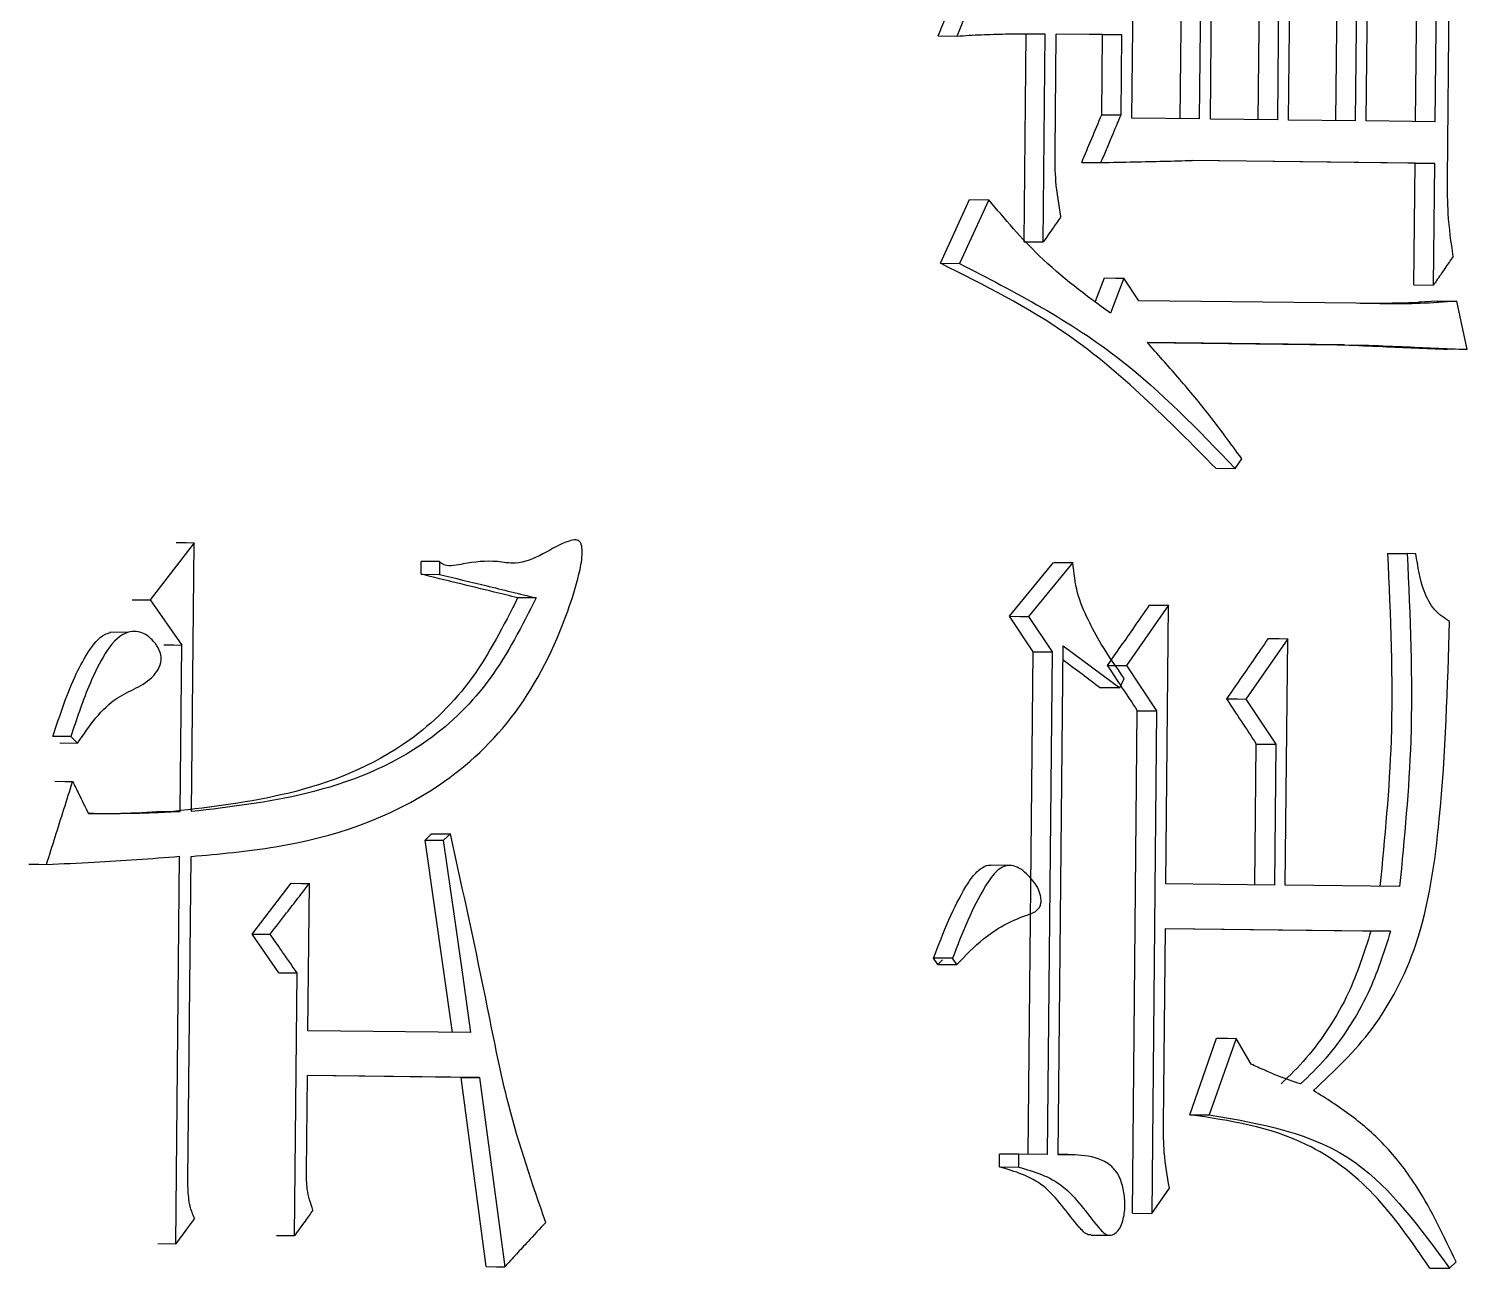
# Model space of a CAD drawing. Header units: millimetres. Extents: x 2454 to 4226, y 715 to 1968.
# Drawn here: x 3248.233 to 3252.607, y 895.14 to 898.909 of the extents above; entities that cross this region are included whole.
import ezdxf

# ---------------------------------------------------------------- set-up
doc = ezdxf.new("R2010")
doc.units = ezdxf.units.MM

msp = doc.modelspace()

# ---------------------------------------------------------------- linework, layer by layer
at = {"color": 7, "linetype": 'Continuous', "lineweight": 25}
for p, q in [((3252.5467, 898.4508), (3252.561, 899.8916)), ((3251.5875, 898.6373), (3251.5948, 899.3772)), ((3251.734, 898.6354), (3251.7413, 899.3752)), ((3251.7929, 898.6349), (3251.8003, 899.3748)), ((3251.826, 898.6345), (3251.8333, 899.3744)), ((3251.9713, 898.6326), (3251.9786, 899.3724)), ((3252.0306, 898.6321), (3252.0379, 899.372)), ((3252.0635, 898.6317), (3252.0708, 899.3716)), ((3252.2076, 898.6298), (3252.2149, 899.3696)), ((3252.2672, 898.6293), (3252.2745, 899.3692)), ((3252.3, 898.6289), (3252.3073, 899.3688)), ((3252.4494, 898.6269), (3252.4567, 899.3668)), ((3252.5093, 898.6265), (3252.5166, 899.3663)), ((3250.9984, 898.8874), (3251.0563, 898.887)), ((3251.2593, 898.2612), (3251.2655, 898.894)), ((3251.3176, 898.2608), (3251.3238, 898.8936)), ((3251.3536, 898.533), (3251.3572, 898.8932)), ((3251.5568, 898.8908), (3251.3572, 898.8932)), ((3251.4982, 898.8913), (3251.3572, 898.8929)), ((3251.4958, 898.6479), (3251.4982, 898.8913)), ((3251.4982, 898.8913), (3251.5568, 898.8908)), ((3251.5544, 898.6475), (3251.5568, 898.8908)), ((3251.4958, 898.6479), (3251.5544, 898.6475)), ((3251.7929, 898.6349), (3251.5875, 898.6373)), ((3252.0306, 898.6321), (3251.826, 898.6345)), ((3252.2672, 898.6293), (3252.0635, 898.6317)), ((3252.5093, 898.6265), (3252.3, 898.6289)), ((3252.4481, 898.5004), (3251.7644, 898.5084)), ((3252.5081, 898.4999), (3251.7718, 898.5086)), ((3252.4445, 898.1304), (3252.4481, 898.5004)), ((3252.4481, 898.5004), (3252.5081, 898.4999)), ((3252.5044, 898.13), (3252.5081, 898.4999)), ((3251.0049, 898.1961), (3251.0937, 898.3897)), ((3251.1518, 898.3893), (3251.0629, 898.1956)), ((3251.0937, 898.3897), (3251.1518, 898.3893)), ((3251.2593, 898.2612), (3251.3176, 898.2608)), ((3251.0049, 898.196), (3251.0629, 898.1956)), ((3251.4769, 898.0804), (3251.5041, 898.1513)), ((3251.5627, 898.1508), (3251.5218, 898.0442)), ((3251.6085, 898.0821), (3251.5627, 898.1508)), ((3252.4445, 898.1304), (3252.5044, 898.13)), ((3252.2682, 898.0744), (3251.6085, 898.0821)), ((3252.5157, 898.0809), (3252.4607, 898.0777)), ((3252.6068, 897.934), (3252.5757, 898.0805)), ((3251.6338, 897.9553), (3252.2932, 897.9475)), ((3252.2336, 897.9479), (3251.634, 897.955)), ((3252.2336, 897.9479), (3252.2932, 897.9475)), ((3252.6068, 897.934), (3252.5468, 897.9345)), ((3251.9013, 897.5724), (3251.9214, 897.6014)), ((3251.8422, 897.5728), (3251.9013, 897.5724)), ((3248.7362, 897.3465), (3248.6023, 897.1728)), ((3248.7281, 896.5287), (3248.7362, 897.3465)), ((3252.3645, 897.3135), (3252.4243, 897.3131)), ((3252.4506, 897.3128), (3252.4244, 897.3131)), ((3249.426, 897.2506), (3249.4264, 897.2895)), ((3249.426, 897.2506), (3249.4818, 897.2502)), ((3249.4822, 897.2891), (3249.4818, 897.2502)), ((3251.2147, 897.1226), (3251.3494, 897.2865)), ((3251.4079, 897.2861), (3251.2729, 897.1222)), ((3251.3495, 897.2866), (3251.4079, 897.2862)), ((3248.6023, 897.1728), (3248.6984, 897.0353)), ((3251.2869, 897.0147), (3251.2147, 897.1226)), ((3251.2729, 897.1222), (3251.3452, 897.0142)), ((3251.6988, 897.1561), (3251.571, 896.9726)), ((3251.6904, 896.3092), (3251.6988, 897.1561)), ((3248.5342, 897.0736), (3248.4798, 897.0739)), ((3248.6934, 896.5291), (3248.6984, 897.0353)), ((3251.3634, 895.4854), (3251.3787, 897.0333)), ((3251.3787, 897.0333), (3251.5504, 896.9047)), ((3252.061, 897.0545), (3251.934, 896.871)), ((3252.0536, 896.3049), (3252.061, 897.0545)), ((3251.2717, 895.4865), (3251.2869, 897.0147)), ((3251.3452, 897.0142), (3251.3301, 895.4858)), ((3251.571, 896.9726), (3251.6625, 896.8353)), ((3251.5504, 896.9047), (3251.564, 896.9338)), ((3251.934, 896.871), (3252.0249, 896.7336)), ((3251.5886, 895.3073), (3251.6037, 896.8357)), ((3251.6625, 896.8353), (3251.6474, 895.3069)), ((3248.3276, 896.7376), (3248.3817, 896.7372)), ((3251.9614, 896.3057), (3251.9656, 896.7341)), ((3252.0249, 896.7336), (3252.0207, 896.3053)), ((3248.6387, 896.5295), (3248.6934, 896.5291)), ((3249.5152, 896.4612), (3249.4944, 896.4419)), ((3249.5219, 895.8572), (3249.4386, 896.4423)), ((3248.6803, 895.2149), (3248.692, 896.3928)), ((3248.717, 895.4092), (3248.7268, 896.3924)), ((3251.2162, 896.3651), (3251.1573, 896.3655)), ((3248.9122, 896.1564), (3249.0312, 896.3108)), ((3249.082, 895.8626), (3249.0864, 896.3104)), ((3252.0207, 896.3053), (3251.6904, 896.3092)), ((3252.4013, 896.3008), (3252.0536, 896.3049)), ((3248.9122, 896.1564), (3248.9673, 896.156)), ((3248.994, 896.0386), (3248.9122, 896.1564)), ((3251.6832, 895.579), (3251.6891, 896.1729)), ((3251.6891, 896.1729), (3252.3738, 896.1648)), ((3252.314, 896.1653), (3251.6891, 896.1726)), ((3251.0419, 896.0831), (3250.984, 896.0836)), ((3250.9972, 896.0639), (3250.984, 896.0835)), ((3251.0112, 896.0778), (3250.9972, 896.0639)), ((3251.0551, 896.0635), (3251.0419, 896.0831)), ((3249.0413, 895.2399), (3249.0492, 896.0382)), ((3249.5778, 895.8568), (3249.082, 895.8626)), ((3251.7634, 895.6071), (3251.8448, 895.8398)), ((3251.904, 895.8393), (3251.8224, 895.6066)), ((3251.9494, 895.7609), (3251.904, 895.8393)), ((3249.0778, 895.4342), (3249.0807, 895.7263)), ((3249.6039, 895.7202), (3249.0807, 895.7263)), ((3249.548, 895.7206), (3249.0807, 895.726)), ((3249.548, 895.7206), (3249.6039, 895.7202)), ((3249.6244, 895.1453), (3249.548, 895.7206)), ((3249.6039, 895.7202), (3249.6805, 895.1449)), ((3251.7634, 895.607), (3251.8224, 895.6066)), ((3251.1847, 895.4484), (3251.1851, 895.4873)), ((3251.2433, 895.4869), (3251.1851, 895.4873)), ((3251.243, 895.4479), (3251.2433, 895.4869)), ((3251.3301, 895.4858), (3251.2433, 895.4869)), ((3251.3927, 895.4862), (3251.3634, 895.4864)), ((3251.1847, 895.4484), (3251.243, 895.4479)), ((3251.6474, 895.3069), (3251.7011, 895.3841)), ((3251.5886, 895.3073), (3251.6474, 895.3069)), ((3248.9861, 895.2403), (3249.0413, 895.2399)), ((3251.4625, 895.2413), (3251.5218, 895.2408)), ((3248.6257, 895.2153), (3248.6803, 895.2149)), ((3252.5531, 895.1404), (3252.5728, 895.1596)), ((3252.493, 895.1408), (3252.553, 895.1404))]:
    msp.add_line(p, q, dxfattribs=at)
at = {"color": 7, "linetype": 'Continuous', "lineweight": 25, "flags": 128}
for points in [[(3251.4346, 898.5026), (3251.4674, 898.5023), (3251.4931, 898.5021)], [(3251.5041, 898.1513), (3251.5369, 898.151), (3251.5627, 898.1508)], [(3252.5157, 898.0809), (3252.5493, 898.0807), (3252.5757, 898.0805)], [(3248.6816, 897.3468), (3248.7122, 897.3466), (3248.7362, 897.3465)], [(3249.4822, 897.2891), (3249.4339, 897.2895), (3249.4264, 897.2895)], [(3248.5478, 897.1731), (3248.5783, 897.1729), (3248.6023, 897.1728)], [(3249.7759, 897.1786), (3249.7614, 897.1787), (3249.747, 897.1788), (3249.7197, 897.179)], [(3251.2147, 897.1226), (3251.2473, 897.1224), (3251.2729, 897.1222)], [(3251.64, 897.1566), (3251.6729, 897.1563), (3251.6988, 897.1561)], [(3248.6438, 897.0357), (3248.6743, 897.0355), (3248.6984, 897.0353)], [(3252.0017, 897.0549), (3252.0349, 897.0547), (3252.061, 897.0545)], [(3251.2869, 897.0147), (3251.3195, 897.0144), (3251.3452, 897.0142)], [(3251.5123, 896.9731), (3251.5452, 896.9728), (3251.571, 896.9726)], [(3251.5504, 896.9047), (3251.5176, 896.905), (3251.4918, 896.9052)], [(3251.8748, 896.8714), (3251.908, 896.8712), (3251.934, 896.871)], [(3251.6037, 896.8357), (3251.6366, 896.8355), (3251.6625, 896.8353)], [(3248.361, 896.7569), (3248.3413, 896.757), (3248.324, 896.7571), (3248.3069, 896.7573)], [(3248.3817, 896.7372), (3248.3765, 896.7421), (3248.3688, 896.7495), (3248.361, 896.7569)], [(3251.9656, 896.7341), (3251.9988, 896.7338), (3252.0249, 896.7336)], [(3248.3125, 896.6209), (3248.3428, 896.6207), (3248.3666, 896.6205)], [(3249.4594, 896.4616), (3249.4541, 896.4567), (3249.4488, 896.4518), (3249.4386, 896.4423)], [(3249.4594, 896.4616), (3249.4797, 896.4614), (3249.4974, 896.4613), (3249.5152, 896.4612)], [(3249.4386, 896.4423), (3249.4698, 896.4421), (3249.4944, 896.4419)], [(3249.5778, 895.8568), (3249.5526, 896.0338), (3249.5274, 896.2108), (3249.4944, 896.4419)], [(3248.2332, 896.3687), (3248.2634, 896.3685), (3248.2872, 896.3683)], [(3249.0312, 896.3108), (3249.0622, 896.3105), (3249.0864, 896.3104)], [(3252.3738, 896.1648), (3252.3548, 896.1649), (3252.3344, 896.1651), (3252.314, 896.1653)], [(3248.994, 896.0386), (3249.0249, 896.0384), (3249.0492, 896.0382)], [(3250.9972, 896.0639), (3251.0174, 896.0638), (3251.0363, 896.0636), (3251.0551, 896.0635)], [(3251.8448, 895.8398), (3251.878, 895.8395), (3251.904, 895.8393)], [(3249.6244, 895.1453), (3249.6558, 895.145), (3249.6805, 895.1449)]]:
    msp.add_lwpolyline(points, dxfattribs=at)
at = {"color": 7, "linetype": 'Continuous', "lineweight": 25}
for points, knots in [([(3250.9984, 898.8874), (3251.0133, 898.9246), (3251.043, 898.9989), (3251.0727, 899.0731), (3251.0875, 899.1103)], [0, 0, 0, 0, 0.5000005, 1, 1, 1, 1]), ([(3251.0563, 898.887), (3251.067, 898.9136), (3251.0872, 898.9641), (3251.117, 899.0384), (3251.136, 899.086), (3251.1456, 899.1099)], [0, 0, 0, 0, 0.358308, 0.679154, 1, 1, 1, 1]), ([(3251.0563, 898.887), (3251.0807, 898.8885), (3251.1295, 898.8915), (3251.2187, 898.8941), (3251.2834, 898.8938), (3251.3238, 898.8936)], [0, 0, 0, 0, 0.273063, 0.546143, 1, 1, 1, 1]), ([(3251.4346, 898.5026), (3251.4448, 898.5268), (3251.4652, 898.5752), (3251.4856, 898.6237), (3251.4958, 898.6479)], [0, 0, 0, 0, 0.499999, 1, 1, 1, 1]), ([(3251.4931, 898.5021), (3251.4987, 898.5153), (3251.5097, 898.5416), (3251.5302, 898.59), (3251.545, 898.6253), (3251.5544, 898.6475)], [0, 0, 0, 0, 0.271194, 0.542387, 1, 1, 1, 1]), ([(3251.3717, 898.3381), (3251.3654, 898.3739), (3251.3542, 898.4381), (3251.3538, 898.5039), (3251.3536, 898.533)], [0, 0, 0, 0, 0.558776, 1, 1, 1, 1]), ([(3251.4931, 898.5021), (3251.5269, 898.5029), (3251.5904, 898.5044), (3251.6833, 898.5065), (3251.7423, 898.5079), (3251.7718, 898.5086)], [0, 0, 0, 0, 0.363225, 0.681612, 1, 1, 1, 1]), ([(3252.564, 898.2169), (3252.558, 898.2601), (3252.5472, 898.3374), (3252.5469, 898.4161), (3252.5467, 898.4508)], [0, 0, 0, 0, 0.559159, 1, 1, 1, 1]), ([(3251.5218, 898.0442), (3251.4477, 898.0985), (3251.3149, 898.1959), (3251.2018, 898.33), (3251.1518, 898.3893)], [0, 0, 0, 0, 0.5580601, 1, 1, 1, 1]), ([(3251.3717, 898.3381), (3251.3639, 898.327), (3251.351, 898.3086), (3251.333, 898.2828), (3251.3227, 898.2681), (3251.3176, 898.2608)], [0, 0, 0, 0, 0.4296252, 0.7148126, 1, 1, 1, 1]), ([(3252.564, 898.2169), (3252.5564, 898.2058), (3252.5427, 898.1858), (3252.5228, 898.1568), (3252.5105, 898.1389), (3252.5044, 898.13)], [0, 0, 0, 0, 0.381889, 0.690945, 1, 1, 1, 1]), ([(3251.8422, 897.5728), (3251.6979, 897.7189), (3251.4419, 897.9782), (3251.1376, 898.1298), (3251.0049, 898.196)], [0, 0, 0, 0, 0.563765, 1, 1, 1, 1]), ([(3251.0629, 898.1956), (3251.2316, 898.1086), (3251.5352, 897.9521), (3251.7887, 897.6892), (3251.9013, 897.5724)], [0, 0, 0, 0, 0.555785, 1, 1, 1, 1]), ([(3252.5757, 898.0805), (3252.5379, 898.0778), (3252.4679, 898.0728), (3252.3654, 898.0726), (3252.3006, 898.0738), (3252.2682, 898.0744)], [0, 0, 0, 0, 0.3696228, 0.684745, 1, 1, 1, 1]), ([(3252.4681, 898.0773), (3252.4681, 898.0773), (3252.4682, 898.0773), (3252.466, 898.0772), (3252.424, 898.0752), (3252.37, 898.0739), (3252.3108, 898.0739), (3252.2918, 898.074), (3252.2871, 898.0741)], [0, 0, 0, 0, 0.002833, 0.009924, 0.085142, 0.625815, 0.906845, 1, 1, 1, 1]), ([(3251.9214, 897.6014), (3251.8872, 897.6485), (3251.8246, 897.7344), (3251.7272, 897.8504), (3251.665, 897.9203), (3251.6338, 897.9553)], [0, 0, 0, 0, 0.377432, 0.688543, 1, 1, 1, 1]), ([(3252.2336, 897.9479), (3252.2721, 897.9463), (3252.3437, 897.9432), (3252.4481, 897.9387), (3252.5139, 897.9359), (3252.5468, 897.9345)], [0, 0, 0, 0, 0.368477, 0.684238, 1, 1, 1, 1]), ([(3252.2932, 897.9475), (3252.3318, 897.9458), (3252.4034, 897.9428), (3252.508, 897.9383), (3252.5739, 897.9355), (3252.6068, 897.934)], [0, 0, 0, 0, 0.367965, 0.6839817, 1, 1, 1, 1]), ([(3248.7268, 896.3924), (3248.8126, 896.4001), (3249.0718, 896.4235), (3249.425, 896.5369), (3249.7261, 896.8152), (3249.8492, 897.0612), (3249.9026, 897.2308), (3249.9161, 897.2966), (3249.9164, 897.3276), (3249.9136, 897.3408), (3249.9098, 897.3486), (3249.9036, 897.3535), (3249.8923, 897.3558), (3249.8545, 897.3464), (3249.7972, 897.31), (3249.7231, 897.2781), (3249.6414, 897.2938), (3249.5784, 897.2874), (3249.5251, 897.2757), (3249.501, 897.2759), (3249.4871, 897.2838), (3249.4831, 897.2881), (3249.4822, 897.2891)], [0, 0, 0, 0, 0.130114, 0.393188, 0.540403, 0.687288, 0.735295, 0.759348, 0.768288, 0.771965, 0.77568, 0.778965, 0.782899, 0.792982, 0.837186, 0.881432, 0.909066, 0.962337, 0.977131, 0.992076, 0.998083, 1, 1, 1, 1]), ([(3252.3645, 897.3135), (3252.3731, 897.1239), (3252.3884, 896.7854), (3252.3558, 896.4491), (3252.3415, 896.3012)], [0, 0, 0, 0, 0.560358, 1, 1, 1, 1]), ([(3252.4243, 897.3131), (3252.4329, 897.1234), (3252.4483, 896.7849), (3252.4156, 896.4486), (3252.4013, 896.3008)], [0, 0, 0, 0, 0.560356, 1, 1, 1, 1]), ([(3252.553, 897.1071), (3252.5372, 897.1173), (3252.505, 897.1382), (3252.4663, 897.2116), (3252.4566, 897.2741), (3252.4506, 897.3128)], [0, 0, 0, 0, 0.268214, 0.547278, 1, 1, 1, 1]), ([(3249.7197, 897.179), (3249.696, 897.1848), (3249.6353, 897.1996), (3249.5374, 897.2235), (3249.4632, 897.2416), (3249.426, 897.2506)], [0, 0, 0, 0, 0.242638, 0.621318, 1, 1, 1, 1]), ([(3249.4818, 897.2502), (3249.5289, 897.2387), (3249.6016, 897.2211), (3249.6996, 897.1972), (3249.7504, 897.1848), (3249.7759, 897.1786)], [0, 0, 0, 0, 0.479944, 0.740002, 1, 1, 1, 1]), ([(3251.564, 896.9338), (3251.54, 896.9679), (3251.5004, 897.0243), (3251.4533, 897.1118), (3251.4176, 897.1929), (3251.4111, 897.2549), (3251.4079, 897.2861)], [0, 0, 0, 0, 0.3344784, 0.553297, 0.7750177, 1, 1, 1, 1]), ([(3249.7197, 897.179), (3249.6767, 897.094), (3249.5902, 896.9229), (3249.3556, 896.6945), (3249.0367, 896.5721), (3248.7896, 896.5429), (3248.6734, 896.5291)], [0, 0, 0, 0, 0.1951555, 0.39239, 0.7143364, 1, 1, 1, 1]), ([(3249.7759, 897.1786), (3249.7328, 897.0936), (3249.6462, 896.9226), (3249.4114, 896.6942), (3249.092, 896.5717), (3248.8445, 896.5425), (3248.7281, 896.5287)], [0, 0, 0, 0, 0.194951, 0.391973, 0.714172, 1, 1, 1, 1]), ([(3251.64, 897.1566), (3251.6246, 897.1344), (3251.5956, 897.0928), (3251.5531, 897.0316), (3251.5259, 896.9926), (3251.5123, 896.9731)], [0, 0, 0, 0, 0.362015, 0.681007, 1, 1, 1, 1]), ([(3248.3068, 896.7573), (3248.3283, 896.8233), (3248.3581, 896.9147), (3248.4138, 897.0163), (3248.4495, 897.0633), (3248.4759, 897.0718), (3248.4817, 897.0737)], [0, 0, 0, 0, 0.536143, 0.742755, 0.943494, 1, 1, 1, 1]), ([(3248.3817, 896.7372), (3248.418, 896.7899), (3248.4821, 896.883), (3248.5911, 896.9113), (3248.6312, 896.9658), (3248.6384, 896.9981), (3248.6273, 897.0285), (3248.6095, 897.0512), (3248.5887, 897.0685), (3248.5656, 897.0772), (3248.5417, 897.0769), (3248.5002, 897.0609), (3248.4558, 896.999), (3248.4062, 896.8923), (3248.3782, 896.8084), (3248.361, 896.7569)], [0, 0, 0, 0, 0.207831, 0.366871, 0.399562, 0.431038, 0.46288, 0.496816, 0.528336, 0.558063, 0.5883, 0.619076, 0.722437, 0.829605, 1, 1, 1, 1]), ([(3252.1394, 895.6808), (3252.2021, 895.7397), (3252.3282, 895.858), (3252.4764, 896.1414), (3252.5376, 896.576), (3252.5472, 896.9069), (3252.553, 897.1071)], [0, 0, 0, 0, 0.1895178, 0.38108, 0.625569, 1, 1, 1, 1]), ([(3252.0017, 897.0549), (3251.9864, 897.0328), (3251.9576, 896.9911), (3251.9153, 896.93), (3251.8883, 896.891), (3251.8748, 896.8714)], [0, 0, 0, 0, 0.362015, 0.681007, 1, 1, 1, 1]), ([(3251.3783, 896.9903), (3251.3788, 896.99), (3251.3979, 896.9756), (3251.4358, 896.9472), (3251.4731, 896.9192), (3251.4918, 896.9052)], [0, 0, 0, 0, 0.012339, 0.506169, 1, 1, 1, 1]), ([(3251.5123, 896.9731), (3251.5276, 896.9502), (3251.5581, 896.9044), (3251.5885, 896.8586), (3251.6037, 896.8357)], [0, 0, 0, 0, 0.5, 1, 1, 1, 1]), ([(3251.8748, 896.8714), (3251.89, 896.8485), (3251.9203, 896.8028), (3251.9505, 896.757), (3251.9656, 896.7341)], [0, 0, 0, 0, 0.5, 1, 1, 1, 1]), ([(3248.2872, 896.3683), (3248.296, 896.3962), (3248.3136, 896.4522), (3248.3401, 896.5363), (3248.3578, 896.5924), (3248.3666, 896.6205)], [0, 0, 0, 0, 0.332318, 0.666159, 1, 1, 1, 1]), ([(3248.3666, 896.6205), (3248.3729, 896.6077), (3248.384, 896.585), (3248.4, 896.5524), (3248.4097, 896.5325), (3248.4145, 896.5226)], [0, 0, 0, 0, 0.391182, 0.695591, 1, 1, 1, 1]), ([(3248.4144, 896.5228), (3248.4218, 896.5228), (3248.4546, 896.5227), (3248.5294, 896.5234), (3248.5967, 896.5271), (3248.6387, 896.5295)], [0, 0, 0, 0, 0.098227, 0.4374, 1, 1, 1, 1]), ([(3248.6934, 896.5291), (3248.6683, 896.5276), (3248.6182, 896.5246), (3248.5253, 896.522), (3248.4573, 896.5224), (3248.4145, 896.5226)], [0, 0, 0, 0, 0.27023, 0.540478, 1, 1, 1, 1]), ([(3249.8049, 895.2797), (3249.7644, 895.3971), (3249.6914, 895.6084), (3249.6143, 896.0108), (3249.5539, 896.2852), (3249.5152, 896.4612)], [0, 0, 0, 0, 0.310041, 0.557694, 1, 1, 1, 1]), ([(3248.2872, 896.3683), (3248.3353, 896.3703), (3248.4271, 896.3743), (3248.562, 896.3826), (3248.6487, 896.3894), (3248.692, 896.3928)], [0, 0, 0, 0, 0.355736, 0.677844, 1, 1, 1, 1]), ([(3250.984, 896.0836), (3250.9991, 896.1226), (3251.0283, 896.1979), (3251.0697, 896.2816), (3251.1052, 896.3358), (3251.1301, 896.359), (3251.1497, 896.3669), (3251.1573, 896.3654), (3251.1576, 896.3653)], [0, 0, 0, 0, 0.351051, 0.676314, 0.797088, 0.919354, 0.996303, 1, 1, 1, 1]), ([(3251.0551, 896.0635), (3251.0814, 896.091), (3251.1443, 896.1566), (3251.23, 896.2028), (3251.2907, 896.2212), (3251.3047, 896.2349), (3251.3095, 896.2436), (3251.3117, 896.2549), (3251.3105, 896.2717), (3251.3034, 896.2949), (3251.2813, 896.3271), (3251.2536, 896.354), (3251.2217, 896.3669), (3251.1988, 896.3635), (3251.1697, 896.345), (3251.1314, 896.2881), (3251.0865, 896.198), (3251.0569, 896.1216), (3251.0419, 896.0831)], [0, 0, 0, 0, 0.13877, 0.331764, 0.380283, 0.393161, 0.403453, 0.413768, 0.429327, 0.456083, 0.491677, 0.565615, 0.596929, 0.628239, 0.658733, 0.7292, 0.863553, 1, 1, 1, 1]), ([(3248.9673, 896.156), (3248.9839, 896.1775), (3249.0121, 896.214), (3249.0518, 896.2654), (3249.0749, 896.2954), (3249.0864, 896.3104)], [0, 0, 0, 0, 0.417756, 0.708878, 1, 1, 1, 1]), ([(3249.0492, 896.0382), (3249.0414, 896.0494), (3249.0257, 896.0719), (3248.9984, 896.1112), (3248.9789, 896.1392), (3248.9673, 896.156)], [0, 0, 0, 0, 0.28642, 0.572841, 1, 1, 1, 1]), ([(3252.314, 896.1653), (3252.2936, 896.1011), (3252.2602, 895.9962), (3252.1881, 895.8711), (3252.1195, 895.7772), (3252.0669, 895.7264), (3252.0408, 895.7011)], [0, 0, 0, 0, 0.346913, 0.567773, 0.785387, 1, 1, 1, 1]), ([(3252.3738, 896.1648), (3252.3534, 896.1007), (3252.3199, 895.9957), (3252.2477, 895.8706), (3252.179, 895.7768), (3252.1264, 895.7259), (3252.1002, 895.7007)], [0, 0, 0, 0, 0.346818, 0.567669, 0.785316, 1, 1, 1, 1]), ([(3252.1002, 895.7007), (3252.0778, 895.7082), (3252.0411, 895.7204), (3251.9911, 895.7421), (3251.9633, 895.7546), (3251.9494, 895.7609)], [0, 0, 0, 0, 0.441366, 0.720629, 1, 1, 1, 1]), ([(3252.5728, 895.1596), (3252.536, 895.2377), (3252.4758, 895.3654), (3252.3641, 895.5121), (3252.2555, 895.6072), (3252.178, 895.6563), (3252.1395, 895.6808)], [0, 0, 0, 0, 0.347871, 0.568479, 0.785366, 1, 1, 1, 1]), ([(3252.493, 895.1408), (3252.4391, 895.2197), (3252.3326, 895.3755), (3252.0845, 895.5597), (3251.8846, 895.5892), (3251.7634, 895.607)], [0, 0, 0, 0, 0.287887, 0.568192, 1, 1, 1, 1]), ([(3251.8224, 895.6066), (3251.9801, 895.5802), (3252.266, 895.5325), (3252.4642, 895.2618), (3252.553, 895.1404)], [0, 0, 0, 0, 0.551329, 1, 1, 1, 1]), ([(3251.7011, 895.3841), (3251.6949, 895.42), (3251.6837, 895.4841), (3251.6834, 895.55), (3251.6832, 895.579)], [0, 0, 0, 0, 0.558776, 1, 1, 1, 1]), ([(3251.243, 895.4479), (3251.2899, 895.4341), (3251.3852, 895.4061), (3251.4535, 895.3016), (3251.4979, 895.2504), (3251.5126, 895.2403), (3251.529, 895.2407), (3251.5434, 895.2508), (3251.5545, 895.268), (3251.5637, 895.2965), (3251.5679, 895.3356), (3251.5622, 895.3814), (3251.5491, 895.4241), (3251.5108, 895.4687), (3251.4442, 895.4859), (3251.3903, 895.4856), (3251.3634, 895.4854)], [0, 0, 0, 0, 0.20538, 0.416207, 0.441546, 0.465119, 0.487268, 0.510287, 0.53475, 0.560771, 0.612597, 0.663351, 0.714481, 0.76266, 0.881433, 1, 1, 1, 1]), ([(3249.0973, 895.3172), (3249.0903, 895.338), (3249.0776, 895.3754), (3249.0777, 895.4161), (3249.0778, 895.4342)], [0, 0, 0, 0, 0.555403, 1, 1, 1, 1]), ([(3251.4628, 895.2425), (3251.4601, 895.2422), (3251.4519, 895.2413), (3251.4393, 895.2512), (3251.395, 895.3012), (3251.3268, 895.4068), (3251.2317, 895.4346), (3251.1847, 895.4484)], [0, 0, 0, 0, 0.024926, 0.074337, 0.127467, 0.569542, 1, 1, 1, 1]), ([(3248.7367, 895.2921), (3248.7318, 895.3043), (3248.7237, 895.3244), (3248.7191, 895.3555), (3248.7172, 895.3823), (3248.7171, 895.4002), (3248.717, 895.4092)], [0, 0, 0, 0, 0.335468, 0.556516, 0.778026, 1, 1, 1, 1]), ([(3248.7367, 895.2921), (3248.7287, 895.2811), (3248.7152, 895.2626), (3248.6964, 895.2369), (3248.6857, 895.2222), (3248.6803, 895.2149)], [0, 0, 0, 0, 0.429625, 0.714813, 1, 1, 1, 1]), ([(3249.0973, 895.3172), (3249.0893, 895.3061), (3249.076, 895.2877), (3249.0573, 895.2619), (3249.0466, 895.2473), (3249.0413, 895.2399)], [0, 0, 0, 0, 0.429631, 0.714815, 1, 1, 1, 1]), ([(3249.8049, 895.2797), (3249.787, 895.2603), (3249.7573, 895.2281), (3249.7158, 895.1832), (3249.6923, 895.1576), (3249.6805, 895.1449)], [0, 0, 0, 0, 0.431948, 0.715974, 1, 1, 1, 1])]:
    msp.add_open_spline(points, degree=3, knots=knots, dxfattribs=at)

doc.saveas('drawing.dxf')
